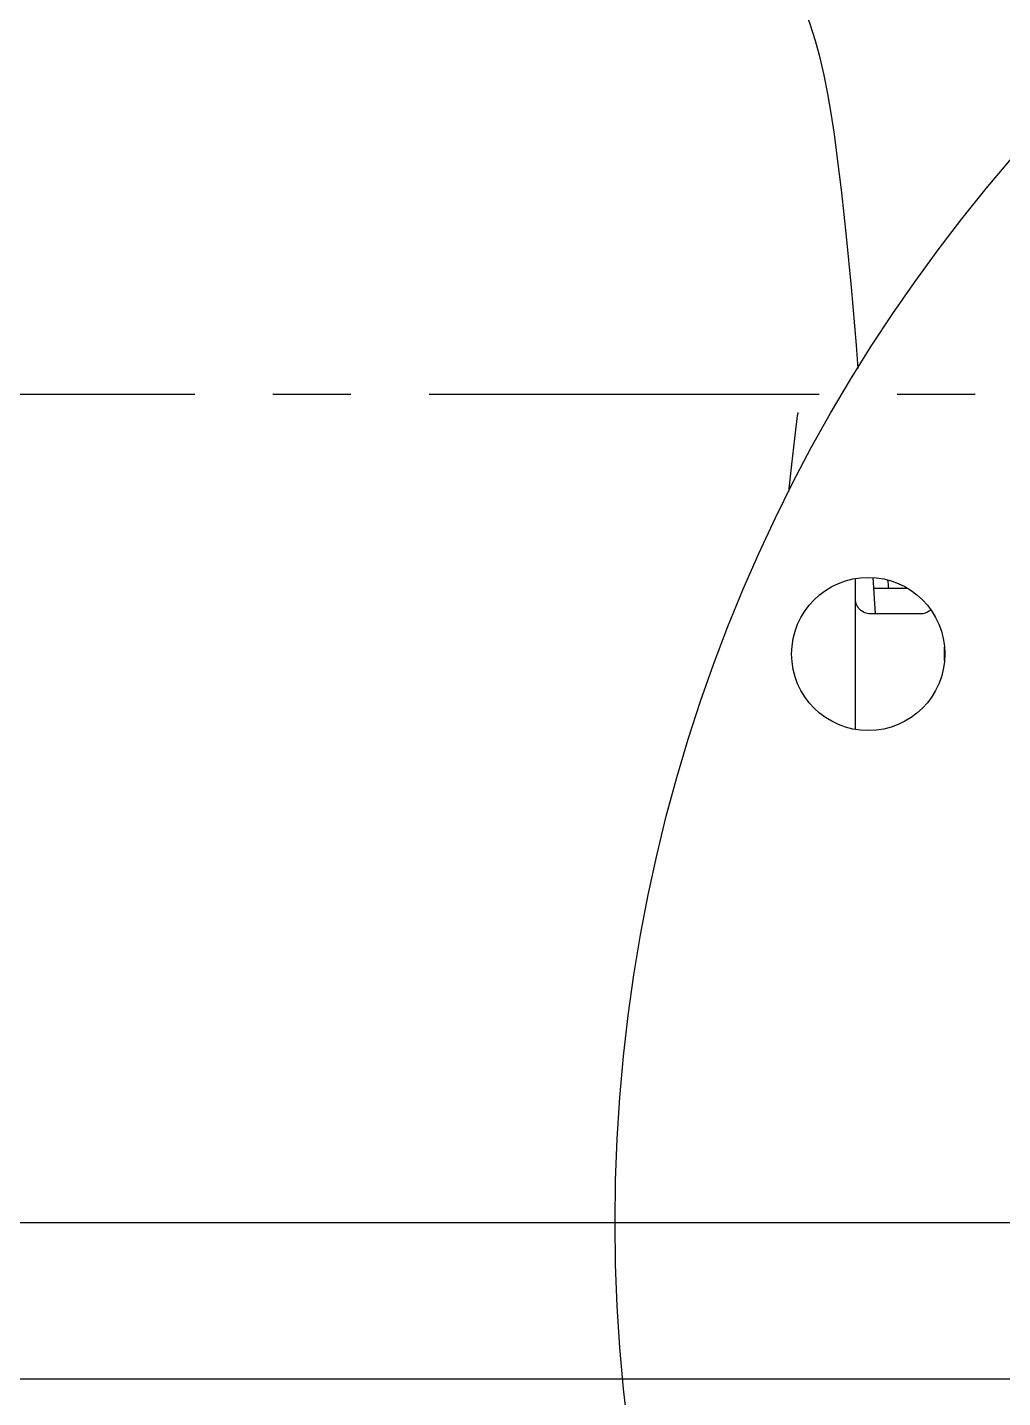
# Model space of a CAD drawing. Header units: millimetres. Extents: x 156850 to 204135, y 56350 to 74150.
# Drawn here: x 174572.2 to 174671.2, y 61480.2 to 61619.4 of the extents above; entities that cross this region are included whole.
import ezdxf

# ---------------------------------------------------------------- set-up
doc = ezdxf.new("R2010")
doc.units = ezdxf.units.MM
doc.header["$LTSCALE"] = 150
doc.linetypes.add('X-2F-PLAN$0$CENTER', pattern=[2, 1.25, -0.25, 0.25, -0.25])
doc.layers.add('-----33 Equipment', color=5, linetype='Continuous')

# ---------------------------------------------------------------- blocks, each defined once
blk = doc.blocks.new('X-2F-PLAN$0$A$C73FA2420')
at = {"color": 0, "linetype": 'X-2F-PLAN$0$CENTER'}
blk.add_line((1743.73, 1095.97), (1743.73, 580.58), dxfattribs=at)
at = {"color": 0, "linetype": 'Continuous'}
for p, q in [((1824.24, 988.03), (1824.24, 988.03)), ((1793.81, 981.98), (1809.13, 981.98)), ((1805.54, 975.35), (1805.55, 980.46)), ((1805.55, 979.95), (1809.22, 980.19)), ((1808.13, 976.68), (1808.13, 980.11)), ((1800.79, 972.94), (1802.15, 972.94))]:
    blk.add_line(p, q, dxfattribs=at)
for points in [[(1817.95, 988.76), (1820.72, 988.44), (1824.24, 988.03)], [(1852.05, 983.82), (1854.25, 984.12), (1856.38, 984.45), (1858.37, 984.8), (1860.24, 985.17), (1862.02, 985.58), (1863.74, 986.04), (1865.43, 986.57), (1867.11, 987.19), (1868.78, 987.94), (1870.35, 988.78)], [(1824.24, 988.03), (1824.8, 987.97), (1825.3, 987.9)], [(1825.3, 987.9), (1825.68, 987.85), (1825.92, 987.81), (1825.99, 987.8)], [(1830.46, 981.69), (1832.83, 981.88), (1838.71, 982.39), (1843.88, 982.89), (1848.34, 983.37), (1852.05, 983.82)]]:
    blk.add_lwpolyline(points, dxfattribs=at)
for centre, radius in [((1743.73, 841.29), 165.1), ((1801.47, 980.68), 7.78)]:
    blk.add_circle(centre, radius, dxfattribs=at)
blk.add_arc((1803.23, 1018.28), 40, 277.0316, 278.2687, dxfattribs=at)
for points, start_tangent, end_tangent in [([(1805.55, 980.46), (1805.66, 981.04), (1805.99, 981.53)], (0.000219, 1), (0.707262, 0.706952)), ([(1805.99, 981.53), (1806.48, 981.86), (1807.04, 981.98)], (0.707262, 0.706952), (0.999889, 0.01489)), ([(1805.82, 974.48), (1805.54, 975.35)], (-0.573419, 0.819262), (0.000042, 1)), ([(1805.94, 974.32), (1805.82, 974.48)], (-0.675672, 0.737203), (-0.573419, 0.819262))]:
    blk.add_spline(points, degree=3, dxfattribs=dict(at, start_tangent=start_tangent, end_tangent=end_tangent))
blk = doc.blocks.new('X-2F-PLAN$0$zw$C47F')
at = {"layer": '-----33 Equipment'}
blk.add_line((4625.86, 1136.3), (4625.86, 2236.3), dxfattribs=at)
at = {"layer": '-----33 Equipment', "linetype": 'X-2F-PLAN$0$CENTER', "ltscale": 0.211328}
blk.add_line((4725.86, 1136.3), (4725.86, 2236.3), dxfattribs=at)
at = {"layer": '-----33 Equipment'}
blk.add_blockref('X-2F-PLAN$0$A$C73FA2420', (2898.05, 848.02), dxfattribs=at)

msp = doc.modelspace()

# ---------------------------------------------------------------- block references
at = {"layer": '-----33 Equipment', "rotation": 90.00000000000001}
msp.add_blockref('X-2F-PLAN$0$zw$C47F', (176486.3, 56856.22), dxfattribs=at)

doc.saveas('drawing.dxf')
